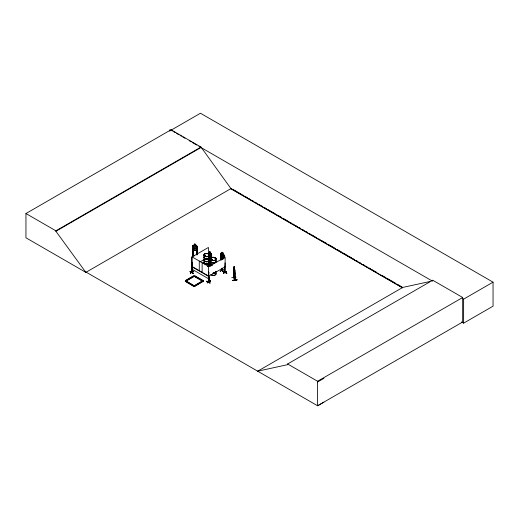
<?xml version="1.0" encoding="UTF-8"?>
<svg xmlns="http://www.w3.org/2000/svg" width="519" height="519" viewBox="0 0 519 519"><rect width="100%" height="100%" fill="white"/><g stroke="black" fill="none" stroke-linecap="round" stroke-linejoin="round"><path stroke-width="0.78" d="M233.79 270.49L234.627 273.831L234.776 272.897M205.252 255.893L204.771 256.101L205.297 256.269M205.187 256.224L204.843 255.88L205.556 256.159M212.239 259.987L211.609 259.837M212.31 259.974L211.746 259.643M214.762 258.066L215.009 258.073M215.203 258.17L214.976 257.969M190.129 271.411C199.828 277.152 183.246 267.947 193.269 273.189M190.129 271.547L193.256 273.357M206.737 281.363C209.52 281.395 212.556 285.236 206.75 281.33M206.886 281.09L210.026 282.868M210.02 283.037L206.88 281.246M223.942 257.8L223.65 256.431L221.198 255.076L220.802 256.068L221.217 255.127M233.829 277.62L234.776 280.052M233.92 277.847L234.069 270.626M234.893 279.832L234.835 270.211L234.932 280.065L233.926 277.62L234.893 279.482M234.938 280.026L234.718 279.683M196.623 250.45L197.103 249.36L196.61 250.476L193.36 249.911L192.945 248.633M223.138 269.471L220.192 271.171M223.28 269.523L220.16 271.32M190.447 273.078L193.684 271.216M192.114 272.06L192.698 272.378L192.38 267.415L192.588 272.456L192.153 272.228M191.972 266.519L191.972 262.666L192.315 272.462L192.108 262.62L191.693 262.828L191.796 272.514L191.803 257.054L208.437 247.453L208.437 253.856M208.346 281.759C210.085 282.459 208.528 278.787 209.008 277.016L208.619 276.919L209.008 277.016M208.619 281.908L208.735 281.434M208.456 282.096L208.456 272.06L208.768 281.804M209.047 281.642L208.443 281.292M208.949 257.418L208.846 263.081M222.151 270.289L221.691 270.165L222.1 270.243M222.119 270.607L222.119 268.219M224.779 271.93C224.046 271.346 225.402 272.267 224.909 272.404M192.873 255.776L192.945 245.468L194.333 245.286M193.373 245.15L192.932 245.493M194.333 244.105L195.715 244.345L194.333 244.105L194.366 245.364L193.671 245.636L193.671 247.842L194.366 248.906L195.657 249.133L196.351 248.309L196.351 246.103L195.657 245.584L195.657 244.404M193.347 246.162L192.919 246.181L193.347 246.162L193.347 255.854L192.938 255.329M193.36 249.911L196.591 250.405M197.051 254.9L197.051 246.194L196.61 245.688L193.392 245.195M196.714 246.752L197.097 246.817L196.714 246.752L196.675 254.835M197.084 246.214L197.097 254.816M193.496 254.472L192.231 256.762M193.282 255.854L192.938 255.679M191.712 272.404L192.108 271.872M224.772 272.339L221.697 270.503L221.73 268.92M233.803 267.369L234.264 267.882M212.265 260.032L212.031 259.662M222.58 258.877L223.274 257.898L222.904 257.684L222.359 258.494L221.444 256.886L222.145 258.631L221.736 259.779M221.392 257.307L221.918 256.652L222.891 257.19L223.417 258.423M204.817 255.912L205.187 255.763M220.763 260.136L220.841 253.272L221.957 253.467L221.957 252.286M220.873 253.304L221.224 253.058L223.942 254.998M221.198 255.076L223.65 256.431M220.841 253.272L220.873 259.228M222.962 252.805L223.417 256.911L222.898 257.567L221.918 257.028L221.399 255.796L221.885 252.247L222.962 252.805L222.93 254.005L223.624 254.388C224.87 256.405 223.631 261.732 223.974 254.978M221.146 254.115L220.854 253.96L221.146 259.721M220.841 256.438L221.165 257.794L223.034 258.793L221.224 257.748M223.689 257.924L223.793 255.458M224.078 255.62L223.689 255.523M221.84 257.106L221.84 255.925M222.839 256.529L221.801 255.945M223.326 258.417L222.807 257.729L222.898 254.42L221.918 253.882L221.392 259.513M221.873 257.165L221.094 256.73L223.546 258.066M192.082 262.724L191.693 262.828M193.392 271.229L190.298 273.039L193.665 271.223M191.952 271.917L192.692 272.358L192.264 272.099M208.969 263.159L210.156 263.633L208.729 262.822M208.735 272.222L208.346 272.125M208.846 272.404L208.456 272.501L208.846 272.404L208.846 282.044L208.904 276.562L192.27 266.961M225.084 262.899L224.941 272.747L225.194 257.132L208.567 266.734M223.605 271.619L226.913 273.312L223.773 271.521M208.314 281.707L208.839 281.875M210.286 280.798C200.555 286.825 217.195 277.003 207.606 282.861M86.232 272.196L85.895 272.397L25.95 237.786L25.95 213.536L171.036 129.769L200.989 147.059L230.942 188.605L402.433 287.617M171.036 129.769L171.036 130.217L200.457 113.233L493.05 282.161L493.05 306.165L463.629 323.149L461.527 321.929M25.95 213.536L55.903 230.825L200.989 147.059M323.934 402.147L317.583 405.767L86.193 272.177L85.849 272.371L55.903 231.273L200.989 147.506M85.849 272.371L231.279 188.41M210.558 252.228L211.071 254.096L211.071 256.302L210.558 256.95L209.605 256.399L209.092 255.16L209.572 251.618L210.623 252.189L210.591 253.389L211.272 253.785L208.885 252.442M211.252 253.772L211.648 254.375L211.648 257.547M211.337 258.118L211.441 254.855L211.726 257.418M211.726 255.017L211.337 254.92M200.12 261.855L204.278 259.455M208.722 262.588L210.143 261.771L208.846 262.731M208.852 262.64L209.968 261.868M185.315 280.578L193.632 275.771L203.163 281.272L194.846 286.378L185.315 280.578L194.846 286.073L203.163 281.272M185.315 280.876L193.632 276.076L203.163 281.577M185.315 281.272L194.846 275.771L203.163 280.578L193.632 286.378L185.315 281.272L193.632 286.073L203.163 280.578M185.315 281.577L194.846 276.076L203.163 280.876M208.567 276.335L225.194 266.734M226.602 271.469C225.214 270.295 219.946 276.251 226.595 271.45M257.346 371.383L402.776 287.416L429.57 281.59M257.684 371.182L287.636 364.669L287.636 363.975L432.723 280.208L462.676 297.497L462.676 322.001L317.583 405.767L317.583 381.264L462.676 297.497M432.723 280.902L432.385 281.103L198.9 146.3M462.241 298.341L463.629 299.145L493.05 282.161M317.583 381.965L323.934 378.345M208.632 282.167L208.456 272.06M212.18 260.032L211.616 260.032M191.926 272.274L192.218 272.443M208.612 282.161L208.632 266.448L191.998 256.847L192.082 267.35M193.308 255.867L192.906 255.802L192.99 245.493M221.801 270.438L224.889 272.209M224.578 272.04L224.61 267.259M234.108 266.539L234.413 272.092L233.959 269.977L234.153 266.532L234.361 267.817L234.166 267.33M233.939 267.155L234.783 269.757M234.419 268.531L234.627 269.063M233.933 271.911L234.627 273.831M236.041 277.243L231.74 277.665M232.759 280.487L237.06 279.91L232.759 280.448M223.631 271.573L226.771 273.364M192.536 272.267L192.153 271.878M208.632 281.57L209.008 281.804M224.772 271.956L222.041 270.451L224.733 271.924M225.084 272.157L224.98 272.728M193.308 255.523L192.873 255.426M196.61 245.688L195.702 245.558L195.715 244.345M194.657 255.835L193.36 255.393M233.894 277.86L233.835 267.317L233.797 277.652M221.918 256.088L222.898 256.626M221.918 257.599L222.891 258.138M222.839 257.709L223.533 258.099M208.748 262.958L210 263.671M171.036 130.217L172.431 131.022M173.826 131.826L175.221 132.63M176.609 133.435L178.698 134.642M180.093 135.446L181.488 136.25M182.883 137.055L184.972 138.262M189.15 140.675L191.239 141.882M192.633 142.686L196.811 145.093M232.681 189.214L237.579 192.043M238.98 192.854L241.082 194.067M242.477 194.872L243.878 195.682M245.279 196.487L247.381 197.7M248.783 198.511L250.177 199.322M251.579 200.126L253.681 201.34M255.082 202.151L256.477 202.955M258.579 204.168L259.98 204.979M261.381 205.784L262.776 206.594M264.878 207.808L266.279 208.612M267.681 209.423L275.381 213.867M277.477 215.08L281.681 217.506M283.076 218.311L287.98 221.139M289.375 221.95L291.477 223.164M292.878 223.968L294.279 224.779M295.681 225.59L297.776 226.797M299.178 227.607L300.579 228.418M302.674 229.625L304.076 230.436M305.477 231.247L307.579 232.46M308.98 233.265L310.375 234.075M311.776 234.88L313.878 236.093M315.28 236.904L316.674 237.708M318.776 238.922L320.178 239.733M321.579 240.537L326.477 243.366M327.878 244.177L335.579 248.62M336.974 249.431L341.878 252.26M343.273 253.064L348.178 255.899M349.572 256.704L351.674 257.917M353.076 258.728L354.477 259.532M355.878 260.343L357.974 261.557M359.375 262.361L360.776 263.172M362.872 264.385L364.273 265.19M365.674 266L367.076 266.805M369.178 268.018L370.572 268.829M371.974 269.633L376.872 272.469M381.776 275.297L385.974 277.717M387.375 278.528L395.776 283.374M397.171 284.185L402.076 287.013M230.481 188.54L402.536 287.876M210.805 263.84L208.878 262.848L210.695 263.899M210.805 264.087L208.936 262.64M208.878 263.101L210.695 264.152M191.998 266.448L208.632 276.05M192.27 269.361L208.904 278.963M287.636 363.975L317.583 381.264M210.292 280.948L207.198 282.764L210.565 280.961M223.339 273.156L226.446 271.333M234.854 279.819L234.835 272.611M234.718 280.033L234.776 269.75M221.204 259.844L220.834 259.221L221.172 259.863M223.592 256.477L223.91 257.787M234.27 267.895L234.166 266.597M463.629 299.145L463.629 323.149M233.978 270.399L234.011 277.626M224.5 267.317L224.5 272.157M222.891 259.61L222.807 258.125L221.84 257.58L221.84 259.785M222.009 268.284L222.041 270.704M221.834 268.855L221.73 270.555L221.697 270.152M221.25 254.051L221.25 256.451M209.605 251.598L209.605 252.857L208.547 252.63L208.58 254.239M202.138 262.705L202.138 272.306M199.283 261.051L199.283 270.652M194.378 244.151L194.378 245.338M193.821 271.216L190.72 273.026M192.108 262.62L192.108 266.474M192.082 271.975L192.082 272.365M169.862 129.679L169.862 131.268M55.903 230.825L55.903 231.273M211.96 265.397A2.79 1.609 0 0 1 210.941 263.198M211.979 265.527A2.744 1.583 0 0 1 210.98 263.367M210.695 265.877A2.757 1.589 0 0 1 210.967 265.494M210.695 265.988A2.757 1.589 0 0 1 210.967 265.605M215.768 260.551A2.79 1.609 0 0 1 213.354 262.964A2.79 1.609 0 0 1 210.941 260.551M211.979 265.086A2.751 1.589 0 0 1 210.974 262.919M215.729 260.713A2.744 1.583 0 0 1 213.354 263.094A2.744 1.583 0 0 1 210.98 260.713M211.96 265.261A2.79 1.609 0 0 1 210.941 263.062M215.768 260.415A2.79 1.609 0 0 1 213.354 262.828A2.79 1.609 0 0 1 210.941 260.415M215.735 260.272A2.751 1.589 0 0 1 213.354 262.653A2.751 1.589 0 0 1 210.974 260.272M210.695 266.065A2.757 1.589 0 0 1 210.967 265.683M215.729 272.981A2.738 1.583 0 0 1 214.723 275.141A2.738 1.583 0 0 1 210.98 274.564M216.008 271.677A2.744 1.583 0 0 1 214.73 272.637M214.068 272.793A2.744 1.583 0 0 1 213.354 272.851M216.099 271.709A2.744 1.583 0 0 1 212.647 273.241M215.742 273.046A2.757 1.589 0 0 1 214.73 275.219A2.757 1.589 0 0 1 210.967 274.635M216.144 271.554A2.79 1.609 0 0 1 213.354 273.163M216.047 271.833A2.79 1.609 0 0 1 213.354 273.026M209.06 259.325A2.79 1.609 0 0 1 206.64 261.738A2.79 1.609 0 0 1 204.227 259.325M209.027 259.487A2.751 1.589 0 0 1 206.64 261.868A2.751 1.589 0 0 1 204.259 259.487M209.021 261.557A2.744 1.583 0 0 1 206.64 263.937A2.744 1.583 0 0 1 204.265 261.557M209.027 261.712A2.751 1.589 0 0 1 206.64 264.093A2.751 1.589 0 0 1 204.259 261.712M209.06 256.671A2.79 1.609 0 0 1 206.64 259.091A2.79 1.609 0 0 1 204.227 256.671M209.027 259.046A2.751 1.589 0 0 1 206.64 261.427A2.751 1.589 0 0 1 204.259 259.046M209.027 256.84A2.751 1.589 0 0 1 206.64 259.221A2.751 1.589 0 0 1 204.259 256.84M209.06 259.189A2.79 1.609 0 0 1 206.64 261.602A2.79 1.609 0 0 1 204.227 259.189M209.06 256.535A2.79 1.609 0 0 1 206.64 258.955A2.79 1.609 0 0 1 204.227 256.535M209.027 256.392A2.751 1.589 0 0 1 206.64 258.773A2.751 1.589 0 0 1 204.259 256.392M209.008 261.952A2.731 1.576 0 0 1 206.64 264.32A2.731 1.576 0 0 1 204.272 261.952M209.027 261.81A2.757 1.589 0 0 1 206.64 264.197A2.757 1.589 0 0 1 204.252 261.81M209.027 264.392A2.751 1.589 0 0 1 208.015 266.558M209.06 264.087A2.79 1.609 0 0 1 207.366 266.448M209.027 263.944A2.751 1.589 0 0 1 207.353 266.273M209.06 264.223A2.79 1.609 0 0 1 207.366 266.584M221.133 256.71L220.763 256.97L221.146 256.756M208.327 253.227L208.327 253.227M208.67 253.253L208.949 253.415L208.67 253.253M237.014 279.76L232.713 280.338L237.021 279.786M195.423 244.559L194.593 244.417L194.593 244.812L195.423 244.955L195.423 244.559M195.657 245.98L194.366 245.753L194.366 247.959L195.657 248.186L195.657 245.98M222.722 252.948L222.093 252.597L222.722 253.337L222.722 252.948M222.632 256.646L222.009 256.295L222.632 257.041L222.632 256.646M210.39 252.325L209.773 251.975L210.39 252.721L210.39 252.325M210.558 253.804L209.605 253.253L209.605 255.458L210.558 256.01L210.558 253.804M211.239 258.488L208.885 257.132L211.265 258.54M234.413 268.939L234.114 268.18L234.413 271.145L234.413 268.939M211.979 260.214A2.751 1.589 0 0 0 216.105 258.838A2.751 1.589 0 0 0 211.979 257.463A2.751 1.589 0 0 0 211.979 260.214M211.986 260.434A2.738 1.583 0 0 0 216.092 259.065A2.738 1.583 0 0 0 211.986 257.696A2.738 1.583 0 0 0 211.986 260.434M211.979 260.304A2.757 1.589 0 0 0 216.112 258.929A2.757 1.589 0 0 0 211.979 257.547A2.757 1.589 0 0 0 211.979 260.304M205.264 256.354A2.751 1.589 0 0 0 209.391 254.978A2.751 1.589 0 0 0 205.264 253.603A2.751 1.589 0 0 0 205.264 256.354M205.277 256.561A2.731 1.576 0 0 0 209.378 255.192A2.731 1.576 0 0 0 205.277 253.823A2.731 1.576 0 0 0 205.277 256.561M205.264 256.431A2.757 1.589 0 0 0 209.397 255.056A2.757 1.589 0 0 0 205.264 253.681A2.757 1.589 0 0 0 205.264 256.431"/></g></svg>
